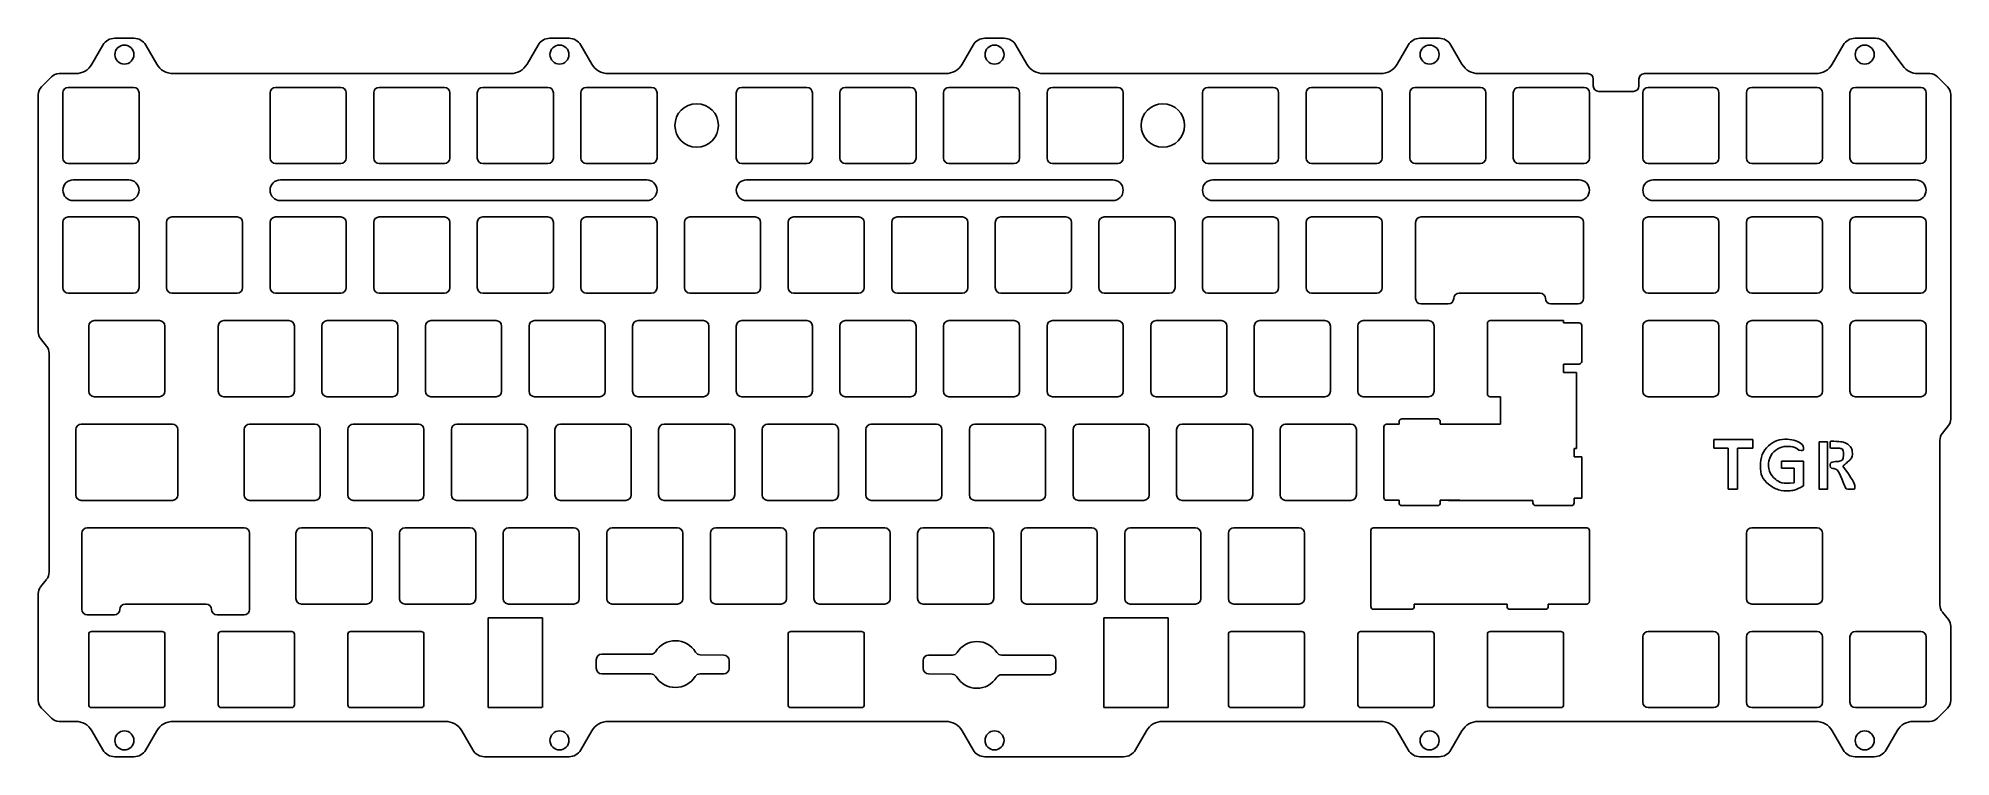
# Model space of a CAD drawing. Extents: x 1804 to 2155, y 127 to 259.
import ezdxf

# ---------------------------------------------------------------- set-up
doc = ezdxf.new("R2010")
doc.units = 0
doc.header["$MEASUREMENT"] = 0
doc.layers.add('Default', color=18, linetype='Continuous', true_color=0x000000)

msp = doc.modelspace()

# ---------------------------------------------------------------- linework, layer by layer
at = {"color": 7, "linetype": 'Continuous', "lineweight": 25, "true_color": 0xffffff}
for p, q in [((1813.63, 254.06), (1815.65, 257.56)), ((1817.82, 258.81), (1821.35, 258.81)), ((1823.52, 257.56), (1825.54, 254.06)), ((1893.63, 254.06), (1895.65, 257.56)), ((1897.82, 258.81), (1901.35, 258.81)), ((1903.52, 257.56), (1905.54, 254.06)), ((1973.63, 254.06), (1975.65, 257.56)), ((1977.82, 258.81), (1981.35, 258.81)), ((1983.52, 257.56), (1985.54, 254.06)), ((2053.63, 254.06), (2055.65, 257.56)), ((2057.82, 258.81), (2061.35, 258.81)), ((2063.52, 257.56), (2065.54, 254.06)), ((2133.63, 254.06), (2135.65, 257.56)), ((2137.82, 258.81), (2141.57, 258.81)), ((2143.58, 257.8), (2146.59, 253.73)), ((1804.34, 249.9), (1806.17, 251.73)), ((1807.58, 252.31), (1810.6, 252.31)), ((1821.28, 249.79), (1809.28, 249.79)), ((1828.57, 252.31), (1890.6, 252.31)), ((1859.38, 249.79), (1847.38, 249.79)), ((1878.43, 249.79), (1866.43, 249.79)), ((1897.48, 249.79), (1885.48, 249.79)), ((1916.53, 249.79), (1904.53, 249.79)), ((1908.57, 252.31), (1970.6, 252.31)), ((1945.1, 249.79), (1933.1, 249.79)), ((1964.15, 249.79), (1952.15, 249.79)), ((1983.2, 249.79), (1971.2, 249.79)), ((1988.57, 252.31), (2050.6, 252.31)), ((2002.25, 249.79), (1990.25, 249.79)), ((2030.83, 249.79), (2018.83, 249.79)), ((2049.88, 249.79), (2037.88, 249.79)), ((2068.94, 249.79), (2056.94, 249.79)), ((2068.57, 252.31), (2088.69, 252.31)), ((2087.98, 249.79), (2075.98, 249.79)), ((2089.69, 251.31), (2089.69, 250.04)), ((2098.08, 250.04), (2098.08, 251.31)), ((2099.08, 252.31), (2130.6, 252.31)), ((2111.79, 249.79), (2099.79, 249.79)), ((2130.84, 249.79), (2118.84, 249.79)), ((2149.89, 249.79), (2137.89, 249.79)), ((2149.4, 252.31), (2151.59, 252.31)), ((2153, 251.73), (2154.83, 249.9)), ((1803.75, 204.8), (1803.75, 248.48)), ((1808.28, 248.79), (1808.28, 236.79)), ((1822.28, 236.79), (1822.28, 248.79)), ((1846.38, 248.79), (1846.38, 236.79)), ((1860.38, 236.79), (1860.38, 248.79)), ((1865.43, 248.79), (1865.43, 236.79)), ((1879.43, 236.79), (1879.43, 248.79)), ((1884.48, 248.79), (1884.48, 236.79)), ((1898.48, 236.79), (1898.48, 248.79)), ((1903.53, 248.79), (1903.53, 236.79)), ((1917.53, 236.79), (1917.53, 248.79)), ((1932.1, 248.79), (1932.1, 236.79)), ((1946.1, 236.79), (1946.1, 248.79)), ((1951.15, 248.79), (1951.15, 236.79)), ((1965.15, 236.79), (1965.15, 248.79)), ((1970.2, 248.79), (1970.2, 236.79)), ((1984.2, 236.79), (1984.2, 248.79)), ((1989.25, 248.79), (1989.25, 236.79)), ((2003.25, 236.79), (2003.25, 248.79)), ((2017.83, 248.79), (2017.83, 236.79)), ((2031.83, 236.79), (2031.83, 248.79)), ((2036.88, 248.79), (2036.88, 236.79)), ((2050.88, 236.79), (2050.88, 248.79)), ((2055.94, 248.79), (2055.94, 236.79)), ((2069.94, 236.79), (2069.94, 248.79)), ((2074.98, 248.79), (2074.98, 236.79)), ((2088.98, 236.79), (2088.98, 248.79)), ((2090.69, 249.04), (2097.08, 249.04)), ((2098.79, 248.79), (2098.79, 236.79)), ((2112.79, 236.79), (2112.79, 248.79)), ((2117.84, 248.79), (2117.84, 236.79)), ((2131.84, 236.79), (2131.84, 248.79)), ((2136.89, 248.79), (2136.89, 236.79)), ((2150.89, 236.79), (2150.89, 248.79)), ((2155.41, 248.48), (2155.41, 188.8)), ((1809.28, 235.79), (1821.28, 235.79)), ((1847.38, 235.79), (1859.38, 235.79)), ((1866.43, 235.79), (1878.43, 235.79)), ((1885.48, 235.79), (1897.48, 235.79)), ((1904.53, 235.79), (1916.53, 235.79)), ((1933.1, 235.79), (1945.1, 235.79)), ((1952.15, 235.79), (1964.15, 235.79)), ((1971.2, 235.79), (1983.2, 235.79)), ((1990.25, 235.79), (2002.25, 235.79)), ((2018.83, 235.79), (2030.83, 235.79)), ((2037.88, 235.79), (2049.88, 235.79)), ((2056.94, 235.79), (2068.94, 235.79)), ((2075.98, 235.79), (2087.98, 235.79)), ((2099.79, 235.79), (2111.79, 235.79)), ((2118.84, 235.79), (2130.84, 235.79)), ((2137.89, 235.79), (2149.89, 235.79)), ((1820.38, 232.78), (1810.18, 232.78)), ((1915.63, 232.78), (1848.28, 232.78)), ((2001.35, 232.78), (1934, 232.78)), ((2087.08, 232.78), (2019.73, 232.78)), ((2148.99, 232.78), (2100.69, 232.78)), ((1810.18, 228.98), (1820.38, 228.98)), ((1848.28, 228.98), (1915.63, 228.98)), ((1934, 228.98), (2001.35, 228.98)), ((2019.73, 228.98), (2087.08, 228.98)), ((2100.69, 228.98), (2148.99, 228.98)), ((1821.28, 225.97), (1809.28, 225.97)), ((1840.33, 225.97), (1828.33, 225.97)), ((1859.38, 225.97), (1847.38, 225.97)), ((1878.43, 225.97), (1866.43, 225.97)), ((1897.48, 225.97), (1885.48, 225.97)), ((1916.53, 225.97), (1904.53, 225.97)), ((1935.58, 225.97), (1923.58, 225.97)), ((1954.63, 225.97), (1942.63, 225.97)), ((1973.68, 225.97), (1961.68, 225.97)), ((1992.73, 225.97), (1980.73, 225.97)), ((2011.78, 225.97), (1999.78, 225.97)), ((2030.83, 225.97), (2018.83, 225.97)), ((2049.88, 225.97), (2037.88, 225.97)), ((2086.89, 225.97), (2058.02, 225.97)), ((2111.79, 225.97), (2099.79, 225.97)), ((2130.84, 225.97), (2118.84, 225.97)), ((2149.89, 225.97), (2137.89, 225.97)), ((1808.28, 224.97), (1808.28, 212.97)), ((1822.28, 212.97), (1822.28, 224.97)), ((1827.33, 224.97), (1827.33, 212.97)), ((1841.33, 212.97), (1841.33, 224.97)), ((1846.38, 224.97), (1846.38, 212.97)), ((1860.38, 212.97), (1860.38, 224.97)), ((1865.43, 224.97), (1865.43, 212.97)), ((1879.43, 212.97), (1879.43, 224.97)), ((1884.48, 224.97), (1884.48, 212.97)), ((1898.48, 212.97), (1898.48, 224.97)), ((1903.53, 224.97), (1903.53, 212.97)), ((1917.53, 212.97), (1917.53, 224.97)), ((1922.58, 224.97), (1922.58, 212.97)), ((1936.58, 212.97), (1936.58, 224.97)), ((1941.63, 224.97), (1941.63, 212.97)), ((1955.63, 212.97), (1955.63, 224.97)), ((1960.68, 224.97), (1960.68, 212.97)), ((1974.68, 212.97), (1974.68, 224.97)), ((1979.73, 224.97), (1979.73, 212.97)), ((1993.73, 212.97), (1993.73, 224.97)), ((1998.78, 224.97), (1998.78, 212.97)), ((2012.78, 212.97), (2012.78, 224.97)), ((2017.83, 224.97), (2017.83, 212.97)), ((2031.83, 212.97), (2031.83, 224.97)), ((2036.88, 224.97), (2036.88, 212.97)), ((2050.88, 212.97), (2050.88, 224.97)), ((2057.02, 224.97), (2057.02, 210.97)), ((2087.89, 210.97), (2087.89, 224.97)), ((2098.79, 224.97), (2098.79, 212.97)), ((2112.79, 212.97), (2112.79, 224.97)), ((2117.84, 224.97), (2117.84, 212.97)), ((2131.84, 212.97), (2131.84, 224.97)), ((2136.89, 224.97), (2136.89, 212.97)), ((2150.89, 212.97), (2150.89, 224.97)), ((1809.28, 211.97), (1821.28, 211.97)), ((1828.33, 211.97), (1840.33, 211.97)), ((1847.38, 211.97), (1859.38, 211.97)), ((1866.43, 211.97), (1878.43, 211.97)), ((1885.48, 211.97), (1897.48, 211.97)), ((1904.53, 211.97), (1916.53, 211.97)), ((1923.58, 211.97), (1935.58, 211.97)), ((1942.63, 211.97), (1954.63, 211.97)), ((1961.68, 211.97), (1973.68, 211.97)), ((1980.73, 211.97), (1992.73, 211.97)), ((1999.78, 211.97), (2011.78, 211.97)), ((2018.83, 211.97), (2030.83, 211.97)), ((2037.88, 211.97), (2049.88, 211.97)), ((2065.02, 211.97), (2079.89, 211.97)), ((2099.79, 211.97), (2111.79, 211.97)), ((2118.84, 211.97), (2130.84, 211.97)), ((2137.89, 211.97), (2149.89, 211.97)), ((2058.02, 209.97), (2063.02, 209.97)), ((2081.89, 209.97), (2086.89, 209.97)), ((1813.04, 205.92), (1813.04, 193.92)), ((1826.04, 206.92), (1814.04, 206.92)), ((1827.04, 193.92), (1827.04, 205.92)), ((1836.85, 205.92), (1836.85, 193.92)), ((1849.85, 206.92), (1837.85, 206.92)), ((1850.85, 193.92), (1850.85, 205.92)), ((1855.9, 205.92), (1855.9, 193.92)), ((1868.9, 206.92), (1856.9, 206.92)), ((1869.9, 193.92), (1869.9, 205.92)), ((1874.95, 205.92), (1874.95, 193.92)), ((1887.95, 206.92), (1875.95, 206.92)), ((1888.95, 193.92), (1888.95, 205.92)), ((1894, 205.92), (1894, 193.92)), ((1907, 206.92), (1895, 206.92)), ((1908, 193.92), (1908, 205.92)), ((1913.05, 205.92), (1913.05, 193.92)), ((1926.05, 206.92), (1914.05, 206.92)), ((1927.05, 193.92), (1927.05, 205.92)), ((1932.1, 205.92), (1932.1, 193.92)), ((1945.1, 206.92), (1933.1, 206.92)), ((1946.1, 193.92), (1946.1, 205.92)), ((1951.15, 205.92), (1951.15, 193.92)), ((1964.15, 206.92), (1952.15, 206.92)), ((1965.15, 193.92), (1965.15, 205.92)), ((1970.2, 205.92), (1970.2, 193.92)), ((1983.2, 206.92), (1971.2, 206.92)), ((1984.2, 193.92), (1984.2, 205.92)), ((1989.25, 205.92), (1989.25, 193.92)), ((2002.25, 206.92), (1990.25, 206.92)), ((2003.25, 193.92), (2003.25, 205.92)), ((2008.3, 205.92), (2008.3, 193.92)), ((2021.3, 206.92), (2009.3, 206.92)), ((2022.3, 193.92), (2022.3, 205.92)), ((2027.35, 205.92), (2027.35, 193.92)), ((2040.35, 206.92), (2028.35, 206.92)), ((2041.35, 193.92), (2041.35, 205.92)), ((2046.4, 205.92), (2046.4, 193.92)), ((2059.4, 206.92), (2047.4, 206.92)), ((2060.4, 193.92), (2060.4, 205.92)), ((2084.22, 206.92), (2070.72, 206.92)), ((2098.79, 205.92), (2098.79, 193.92)), ((2111.79, 206.92), (2099.79, 206.92)), ((2112.79, 193.92), (2112.79, 205.92)), ((2117.84, 205.92), (2117.84, 193.92)), ((2130.84, 206.92), (2118.84, 206.92)), ((2131.84, 193.92), (2131.84, 205.92)), ((2136.89, 205.92), (2136.89, 193.92)), ((2149.89, 206.92), (2137.89, 206.92)), ((2150.89, 193.92), (2150.89, 205.92)), ((1805.29, 202.21), (1804.17, 203.61)), ((1805.75, 160.67), (1805.75, 200.9)), ((1814.04, 192.92), (1826.04, 192.92)), ((1837.85, 192.92), (1849.85, 192.92)), ((1856.9, 192.92), (1868.9, 192.92)), ((1875.95, 192.92), (1887.95, 192.92)), ((1895, 192.92), (1907, 192.92)), ((1914.05, 192.92), (1926.05, 192.92)), ((1933.1, 192.92), (1945.1, 192.92)), ((1952.15, 192.92), (1964.15, 192.92)), ((1971.2, 192.92), (1983.2, 192.92)), ((1990.25, 192.92), (2002.25, 192.92)), ((2009.3, 192.92), (2021.3, 192.92)), ((2028.35, 192.92), (2040.35, 192.92)), ((2047.4, 192.92), (2059.4, 192.92)), ((2099.79, 192.92), (2111.79, 192.92)), ((2118.84, 192.92), (2130.84, 192.92)), ((2137.89, 192.92), (2149.89, 192.92)), ((1810.66, 186.87), (1810.66, 174.87)), ((1828.43, 187.87), (1811.66, 187.87)), ((1829.43, 174.87), (1829.43, 186.87)), ((1841.62, 186.87), (1841.62, 174.87)), ((1854.62, 187.87), (1842.62, 187.87)), ((1855.62, 174.87), (1855.62, 186.87)), ((1860.67, 186.87), (1860.67, 174.87)), ((1873.67, 187.87), (1861.67, 187.87)), ((1874.67, 174.87), (1874.67, 186.87)), ((1879.72, 186.87), (1879.72, 174.87)), ((1892.72, 187.87), (1880.72, 187.87)), ((1893.72, 174.87), (1893.72, 186.87)), ((1898.77, 186.87), (1898.77, 174.87)), ((1911.77, 187.87), (1899.77, 187.87)), ((1912.77, 174.87), (1912.77, 186.87)), ((1917.82, 186.87), (1917.82, 174.87)), ((1930.82, 187.87), (1918.82, 187.87)), ((1931.82, 174.87), (1931.82, 186.87)), ((1936.87, 186.87), (1936.87, 174.87)), ((1949.87, 187.87), (1937.87, 187.87)), ((1950.87, 174.87), (1950.87, 186.87)), ((1955.92, 186.87), (1955.92, 174.87)), ((1968.92, 187.87), (1956.92, 187.87)), ((1969.92, 174.87), (1969.92, 186.87)), ((1974.97, 186.87), (1974.97, 174.87)), ((1987.97, 187.87), (1975.97, 187.87)), ((1988.97, 174.87), (1988.97, 186.87)), ((1994.02, 186.87), (1994.02, 174.87)), ((2007.02, 187.87), (1995.02, 187.87)), ((2008.02, 174.87), (2008.02, 186.87)), ((2013.07, 186.87), (2013.07, 174.87)), ((2026.07, 187.87), (2014.07, 187.87)), ((2027.07, 174.87), (2027.07, 186.87)), ((2032.12, 186.87), (2032.12, 174.87)), ((2045.12, 187.87), (2033.12, 187.87)), ((2046.12, 174.87), (2046.12, 186.87)), ((2155, 187.61), (2153.87, 186.21)), ((2153.42, 184.9), (2153.42, 154.67)), ((1811.66, 173.87), (1828.43, 173.87)), ((1842.62, 173.87), (1854.62, 173.87)), ((1861.67, 173.87), (1873.67, 173.87)), ((1880.72, 173.87), (1892.72, 173.87)), ((1899.77, 173.87), (1911.77, 173.87)), ((1918.82, 173.87), (1930.82, 173.87)), ((1937.87, 173.87), (1949.87, 173.87)), ((1956.92, 173.87), (1968.92, 173.87)), ((1975.97, 173.87), (1987.97, 173.87)), ((1995.02, 173.87), (2007.02, 173.87)), ((2014.07, 173.87), (2026.07, 173.87)), ((2033.12, 173.87), (2045.12, 173.87)), ((1841.62, 168.82), (1812.75, 168.82)), ((1864.14, 168.82), (1852.14, 168.82)), ((1883.19, 168.82), (1871.19, 168.82)), ((1902.24, 168.82), (1890.24, 168.82)), ((1921.29, 168.82), (1909.29, 168.82)), ((1940.34, 168.82), (1928.34, 168.82)), ((1959.39, 168.82), (1947.39, 168.82)), ((1978.44, 168.82), (1966.44, 168.82)), ((1997.49, 168.82), (1985.49, 168.82)), ((2016.54, 168.82), (2004.54, 168.82)), ((2035.59, 168.82), (2023.59, 168.82)), ((2130.84, 168.82), (2118.84, 168.82)), ((1811.75, 167.82), (1811.75, 153.82)), ((1842.62, 153.82), (1842.62, 167.82)), ((1851.14, 167.82), (1851.14, 155.82)), ((1865.14, 155.82), (1865.14, 167.82)), ((1870.19, 167.82), (1870.19, 155.82)), ((1884.19, 155.82), (1884.19, 167.82)), ((1889.24, 167.82), (1889.24, 155.82)), ((1903.24, 155.82), (1903.24, 167.82)), ((1908.29, 167.82), (1908.29, 155.82)), ((1922.29, 155.82), (1922.29, 167.82)), ((1927.34, 167.82), (1927.34, 155.82)), ((1941.34, 155.82), (1941.34, 167.82)), ((1946.39, 167.82), (1946.39, 155.82)), ((1960.39, 155.82), (1960.39, 167.82)), ((1965.44, 167.82), (1965.44, 155.82)), ((1979.44, 155.82), (1979.44, 167.82)), ((1984.49, 167.82), (1984.49, 155.82)), ((1998.49, 155.82), (1998.49, 167.82)), ((2003.54, 167.82), (2003.54, 155.82)), ((2017.54, 155.82), (2017.54, 167.82)), ((2022.59, 167.82), (2022.59, 155.82)), ((2036.59, 155.82), (2036.59, 167.82)), ((2117.84, 167.82), (2117.84, 155.82)), ((2131.84, 155.82), (2131.84, 167.82)), ((1804.17, 157.95), (1805.29, 159.35)), ((1803.75, 137.08), (1803.75, 156.76)), ((1819.75, 154.82), (1834.62, 154.82)), ((1852.14, 154.82), (1864.14, 154.82)), ((1871.19, 154.82), (1883.19, 154.82)), ((1890.24, 154.82), (1902.24, 154.82)), ((1909.29, 154.82), (1921.29, 154.82)), ((1928.34, 154.82), (1940.34, 154.82)), ((1947.39, 154.82), (1959.39, 154.82)), ((1966.44, 154.82), (1978.44, 154.82)), ((1985.49, 154.82), (1997.49, 154.82)), ((2004.54, 154.82), (2016.54, 154.82)), ((2023.59, 154.82), (2035.59, 154.82)), ((2118.84, 154.82), (2130.84, 154.82)), ((1812.75, 152.82), (1817.75, 152.82)), ((1836.62, 152.82), (1841.62, 152.82)), ((2153.88, 153.35), (2155, 151.95)), ((2098.79, 148.77), (2098.79, 136.77)), ((2111.79, 149.77), (2099.79, 149.77)), ((2112.79, 136.77), (2112.79, 148.77)), ((2117.84, 148.77), (2117.84, 136.77)), ((2130.84, 149.77), (2118.84, 149.77)), ((2131.84, 136.77), (2131.84, 148.77)), ((2136.89, 148.77), (2136.89, 136.77)), ((2149.89, 149.77), (2137.89, 149.77)), ((2150.89, 136.77), (2150.89, 148.77)), ((2155.42, 150.76), (2155.42, 137.08)), ((1806.17, 133.84), (1804.34, 135.66)), ((2099.79, 135.77), (2111.79, 135.77)), ((2118.84, 135.77), (2130.84, 135.77)), ((2137.89, 135.77), (2149.89, 135.77)), ((2154.83, 135.66), (2153, 133.84)), ((1810.6, 133.25), (1807.58, 133.25)), ((1815.65, 128), (1813.63, 131.5)), ((1825.54, 131.5), (1823.52, 128)), ((1878.6, 133.25), (1828.57, 133.25)), ((1883.65, 128), (1881.63, 131.5)), ((1905.54, 131.5), (1903.52, 128)), ((1970.6, 133.25), (1908.57, 133.25)), ((1975.65, 128), (1973.63, 131.5)), ((2005.49, 128), (2007.51, 131.5)), ((2050.6, 133.25), (2010.54, 133.25)), ((2055.65, 128), (2053.63, 131.5)), ((2065.54, 131.5), (2063.52, 128)), ((2130.6, 133.25), (2068.57, 133.25)), ((2135.65, 128), (2133.63, 131.5)), ((2145.54, 131.5), (2143.52, 128)), ((2151.59, 133.25), (2148.57, 133.25)), ((1821.35, 126.75), (1817.82, 126.75)), ((1901.35, 126.75), (1885.82, 126.75)), ((2003.32, 126.75), (1977.82, 126.75)), ((2061.35, 126.75), (2057.82, 126.75)), ((2141.35, 126.75), (2137.82, 126.75))]:
    msp.add_line(p, q, dxfattribs=at)
at = {"color": 7, "true_color": 0xffffff}
for p, q in [((2084.22, 206.92), (2084.22, 206.5)), ((2087.07, 206.5), (2084.22, 206.5)), ((2087.57, 206), (2087.57, 199.42)), ((2084.22, 198.92), (2084.22, 197.4)), ((2084.22, 198.92), (2087.07, 198.92)), ((2086.6, 197.4), (2084.22, 197.4)), ((2086.6, 183.4), (2086.6, 197.4)), ((2072.6, 192.92), (2070.72, 192.92)), ((2072.6, 192.92), (2072.6, 187.87)), ((2051.17, 174.38), (2051.17, 187.37)), ((2051.67, 187.87), (2053.97, 187.87)), ((2053.97, 188.34), (2053.97, 187.87)), ((2054.47, 188.84), (2061.05, 188.84)), ((2061.55, 187.87), (2061.55, 188.34)), ((2061.55, 187.87), (2065.17, 187.87)), ((2072.6, 187.87), (2063.07, 187.87)), ((2086.17, 183.4), (2086.6, 183.4)), ((2086.17, 183.4), (2086.17, 181.87)), ((2086.17, 181.87), (2087.57, 181.87)), ((2087.57, 174.3), (2087.57, 181.87)), ((2053.97, 173.88), (2051.67, 173.88)), ((2053.97, 173.88), (2053.97, 173.4)), ((2054.47, 172.9), (2061.05, 172.9)), ((2065.17, 173.88), (2061.55, 173.88)), ((2061.55, 173.4), (2061.55, 173.88)), ((2063.07, 173.87), (2078.6, 173.87)), ((2078.6, 173.4), (2078.6, 173.87)), ((2085.67, 172.9), (2079.1, 172.9)), ((2086.17, 174.3), (2086.17, 173.4)), ((2087.57, 174.3), (2086.17, 174.3)), ((2049.28, 168.82), (2088.48, 168.82)), ((2048.78, 154.35), (2048.78, 168.32)), ((2088.98, 168.32), (2088.98, 155.32)), ((2073.83, 154.82), (2056.78, 154.82)), ((2056.78, 154.35), (2056.78, 154.82)), ((2088.48, 154.82), (2081.41, 154.82)), ((2081.41, 154.82), (2081.41, 154.35)), ((1886.48, 152.27), (1886.48, 135.78)), ((1896.48, 152.27), (1896.48, 135.78)), ((1999.66, 135.77), (1999.66, 152.27)), ((2049.28, 153.85), (2056.28, 153.85)), ((2080.91, 153.85), (2074.33, 153.85)), ((1813.04, 149.27), (1813.04, 136.27)), ((1813.54, 149.77), (1826.54, 149.77)), ((1827.04, 149.27), (1827.04, 136.27)), ((1836.85, 149.27), (1836.85, 136.27)), ((1837.35, 149.77), (1850.35, 149.77)), ((1850.85, 149.27), (1850.85, 136.27)), ((1860.67, 149.27), (1860.67, 136.27)), ((1861.17, 149.77), (1874.17, 149.77)), ((1874.67, 149.27), (1874.67, 136.27)), ((1941.63, 136.27), (1941.63, 149.27)), ((1942.13, 149.77), (1955.13, 149.77)), ((1955.63, 136.27), (1955.63, 149.27)), ((2022.59, 149.27), (2022.59, 136.27)), ((2023.09, 149.77), (2036.09, 149.77)), ((2036.59, 149.27), (2036.59, 136.27)), ((2046.4, 149.27), (2046.4, 136.27)), ((2046.9, 149.77), (2059.9, 149.77)), ((2060.4, 149.27), (2060.4, 136.27)), ((2070.22, 149.27), (2070.22, 136.27)), ((2070.72, 149.77), (2083.72, 149.77)), ((2084.22, 149.27), (2084.22, 136.27)), ((1813.54, 135.77), (1826.54, 135.77)), ((1837.35, 135.77), (1850.35, 135.77)), ((1861.17, 135.77), (1874.17, 135.77)), ((1941.63, 135.77), (1941.63, 135.77)), ((1955.13, 135.77), (1942.13, 135.77)), ((2011.49, 135.77), (1999.66, 135.77)), ((2023.09, 135.77), (2036.09, 135.77)), ((2046.9, 135.77), (2059.9, 135.77)), ((2070.72, 135.77), (2083.72, 135.77))]:
    msp.add_line(p, q, dxfattribs=at)
at = {"color": 7, "linetype": 'Continuous', "true_color": 0xffffff}
for p, q in [((2111.83, 185.06), (2119.05, 185.06)), ((2111.83, 183.48), (2111.83, 185.06)), ((2114.49, 183.48), (2111.83, 183.48)), ((2114.49, 175.94), (2114.49, 183.48)), ((2119.05, 183.48), (2116.19, 183.48)), ((2116.19, 183.48), (2116.19, 175.94)), ((2119.05, 185.06), (2119.05, 183.48)), ((2124.28, 179.78), (2124.28, 181.05)), ((2124.28, 181.05), (2128.32, 181.05)), ((2126.62, 179.78), (2124.28, 179.78)), ((2126.62, 177.12), (2126.62, 179.78)), ((2128.32, 181.05), (2128.32, 176.55)), ((2116.19, 175.94), (2114.49, 175.94)), ((1886.48, 152.27), (1896.48, 152.27)), ((2011.49, 152.27), (1999.66, 152.27)), ((2011.49, 152.27), (2011.49, 135.77)), ((1906.37, 144.59), (1906.37, 143)), ((1916.4, 145.59), (1907.37, 145.59)), ((1929.81, 145.44), (1925.46, 145.49)), ((1930.8, 142.98), (1930.8, 144.44)), ((1966.46, 144.44), (1966.46, 142.98)), ((1971.85, 145.44), (1967.46, 145.44)), ((1989.89, 145.42), (1980.85, 145.44)), ((1990.89, 142.83), (1990.89, 144.42)), ((1907.37, 142), (1916.4, 141.98)), ((1925.41, 141.98), (1929.8, 141.98)), ((1967.44, 141.98), (1971.8, 141.93)), ((1980.86, 141.83), (1989.89, 141.83)), ((1886.48, 135.78), (1896.37, 135.78))]:
    msp.add_line(p, q, dxfattribs=at)
msp.add_lwpolyline([(2131.2, 184.61), (2132.76, 184.61), (2132.76, 175.96), (2131.2, 175.96)], close=True, dxfattribs=at)
at = {"color": 7, "linetype": 'Continuous', "lineweight": 25, "true_color": 0xffffff}
for centre, radius in [((1819.59, 255.81), 1.75), ((1899.59, 255.81), 1.75), ((1979.59, 255.81), 1.75), ((2059.59, 255.81), 1.75), ((2139.59, 255.81), 1.75), ((1924.82, 242.79), 4), ((2010.54, 242.79), 4), ((1819.59, 129.75), 1.75), ((1899.59, 129.75), 1.75), ((1979.59, 129.75), 1.75), ((2059.59, 129.75), 1.75), ((2139.59, 129.75), 1.75)]:
    msp.add_circle(centre, radius, dxfattribs=at)
for centre, radius, start, end in [((1817.82, 256.31), 2.5, 90, 150), ((1821.35, 256.31), 2.5, 30, 90), ((1897.82, 256.31), 2.5, 90, 150), ((1901.35, 256.31), 2.5, 30, 90), ((1977.82, 256.31), 2.5, 90, 150), ((1981.35, 256.31), 2.5, 30, 90), ((2057.82, 256.31), 2.5, 90, 150), ((2061.35, 256.31), 2.5, 30, 90), ((2137.82, 256.31), 2.5, 90, 150), ((2141.57, 256.31), 2.5, 36.4926, 90), ((1810.6, 255.81), 3.5, 270, 330), ((1828.57, 255.81), 3.5, 210, 270), ((1890.6, 255.81), 3.5, 270, 330), ((1908.57, 255.81), 3.5, 210, 270), ((1970.6, 255.81), 3.5, 270, 330), ((1988.57, 255.81), 3.5, 210, 270), ((2050.6, 255.81), 3.5, 270, 330), ((2068.57, 255.81), 3.5, 210, 270), ((2130.6, 255.81), 3.5, 270, 330), ((2149.4, 255.81), 3.5, 216.4926, 270), ((1805.75, 248.48), 2, 135, 180), ((1807.58, 250.31), 2, 90, 135), ((1809.28, 248.79), 1, 90, 180), ((1821.28, 248.79), 1, 0, 90), ((1847.38, 248.79), 1, 90, 180), ((1859.38, 248.79), 1, 0, 90), ((1866.43, 248.79), 1, 90, 180), ((1878.43, 248.79), 1, 0, 90), ((1885.48, 248.79), 1, 90, 180), ((1897.48, 248.79), 1, 0, 90), ((1904.53, 248.79), 1, 90, 180), ((1916.53, 248.79), 1, 0, 90), ((1933.1, 248.79), 1, 90, 180), ((1945.1, 248.79), 1, 0, 90), ((1952.15, 248.79), 1, 90, 180), ((1964.15, 248.79), 1, 0, 90), ((1971.2, 248.79), 1, 90, 180), ((1983.2, 248.79), 1, 0, 90), ((1990.25, 248.79), 1, 90, 180), ((2002.25, 248.79), 1, 0, 90), ((2018.83, 248.79), 1, 90, 180), ((2030.83, 248.79), 1, 0, 90), ((2037.88, 248.79), 1, 90, 180), ((2049.88, 248.79), 1, 0, 90), ((2056.94, 248.79), 1, 90, 180), ((2068.94, 248.79), 1, 0, 90), ((2075.98, 248.79), 1, 90, 180), ((2087.98, 248.79), 1, 0, 90), ((2088.69, 251.31), 1, 0, 90), ((2090.69, 250.04), 1, 180, 270), ((2097.08, 250.04), 1, 270, 0), ((2099.08, 251.31), 1, 90, 180), ((2099.79, 248.79), 1, 90, 180), ((2111.79, 248.79), 1, 0, 90), ((2118.84, 248.79), 1, 90, 180), ((2130.84, 248.79), 1, 0, 90), ((2137.89, 248.79), 1, 90, 180), ((2149.89, 248.79), 1, 0, 90), ((2151.59, 250.31), 2, 45, 90), ((2153.41, 248.48), 2, 0, 45), ((1809.28, 236.79), 1, 180, 270), ((1821.28, 236.79), 1, 270, 0), ((1847.38, 236.79), 1, 180, 270), ((1859.38, 236.79), 1, 270, 0), ((1866.43, 236.79), 1, 180, 270), ((1878.43, 236.79), 1, 270, 0), ((1885.48, 236.79), 1, 180, 270), ((1897.48, 236.79), 1, 270, 0), ((1904.53, 236.79), 1, 180, 270), ((1916.53, 236.79), 1, 270, 0), ((1933.1, 236.79), 1, 180, 270), ((1945.1, 236.79), 1, 270, 0), ((1952.15, 236.79), 1, 180, 270), ((1964.15, 236.79), 1, 270, 0), ((1971.2, 236.79), 1, 180, 270), ((1983.2, 236.79), 1, 270, 0), ((1990.25, 236.79), 1, 180, 270), ((2002.25, 236.79), 1, 270, 0), ((2018.83, 236.79), 1, 180, 270), ((2030.83, 236.79), 1, 270, 0), ((2037.88, 236.79), 1, 180, 270), ((2049.88, 236.79), 1, 270, 0), ((2056.94, 236.79), 1, 180, 270), ((2068.94, 236.79), 1, 270, 0), ((2075.98, 236.79), 1, 180, 270), ((2087.98, 236.79), 1, 270, 0), ((2099.79, 236.79), 1, 180, 270), ((2111.79, 236.79), 1, 270, 0), ((2118.84, 236.79), 1, 180, 270), ((2130.84, 236.79), 1, 270, 0), ((2137.89, 236.79), 1, 180, 270), ((2149.89, 236.79), 1, 270, 0), ((1810.18, 230.88), 1.9, 90, 270), ((1820.38, 230.88), 1.9, 270, 90), ((1848.28, 230.88), 1.9, 90, 270), ((1915.63, 230.88), 1.9, 270, 90), ((1934, 230.88), 1.9, 90, 270), ((2001.35, 230.88), 1.9, 270, 90), ((2019.73, 230.88), 1.9, 90, 270), ((2087.08, 230.88), 1.9, 270, 90), ((2100.69, 230.88), 1.9, 90, 270), ((2148.99, 230.88), 1.9, 270, 90), ((1809.28, 224.97), 1, 90, 180), ((1821.28, 224.97), 1, 0, 90), ((1828.33, 224.97), 1, 90, 180), ((1840.33, 224.97), 1, 0, 90), ((1847.38, 224.97), 1, 90, 180), ((1859.38, 224.97), 1, 0, 90), ((1866.43, 224.97), 1, 90, 180), ((1878.43, 224.97), 1, 0, 90), ((1885.48, 224.97), 1, 90, 180), ((1897.48, 224.97), 1, 0, 90), ((1904.53, 224.97), 1, 90, 180), ((1916.53, 224.97), 1, 0, 90), ((1923.58, 224.97), 1, 90, 180), ((1935.58, 224.97), 1, 0, 90), ((1942.63, 224.97), 1, 90, 180), ((1954.63, 224.97), 1, 0, 90), ((1961.68, 224.97), 1, 90, 180), ((1973.68, 224.97), 1, 0, 90), ((1980.73, 224.97), 1, 90, 180), ((1992.73, 224.97), 1, 0, 90), ((1999.78, 224.97), 1, 90, 180), ((2011.78, 224.97), 1, 0, 90), ((2018.83, 224.97), 1, 90, 180), ((2030.83, 224.97), 1, 0, 90), ((2037.88, 224.97), 1, 90, 180), ((2049.88, 224.97), 1, 0, 90), ((2058.02, 224.97), 1, 90, 180), ((2086.89, 224.97), 1, 0, 90), ((2099.79, 224.97), 1, 90, 180), ((2111.79, 224.97), 1, 0, 90), ((2118.84, 224.97), 1, 90, 180), ((2130.84, 224.97), 1, 0, 90), ((2137.89, 224.97), 1, 90, 180), ((2149.89, 224.97), 1, 0, 90), ((1809.28, 212.97), 1, 180, 270), ((1821.28, 212.97), 1, 270, 0), ((1828.33, 212.97), 1, 180, 270), ((1840.33, 212.97), 1, 270, 0), ((1847.38, 212.97), 1, 180, 270), ((1859.38, 212.97), 1, 270, 0), ((1866.43, 212.97), 1, 180, 270), ((1878.43, 212.97), 1, 270, 0), ((1885.48, 212.97), 1, 180, 270), ((1897.48, 212.97), 1, 270, 0), ((1904.53, 212.97), 1, 180, 270), ((1916.53, 212.97), 1, 270, 0), ((1923.58, 212.97), 1, 180, 270), ((1935.58, 212.97), 1, 270, 0), ((1942.63, 212.97), 1, 180, 270), ((1954.63, 212.97), 1, 270, 0), ((1961.68, 212.97), 1, 180, 270), ((1973.68, 212.97), 1, 270, 0), ((1980.73, 212.97), 1, 180, 270), ((1992.73, 212.97), 1, 270, 0), ((1999.78, 212.97), 1, 180, 270), ((2011.78, 212.97), 1, 270, 0), ((2018.83, 212.97), 1, 180, 270), ((2030.83, 212.97), 1, 270, 0), ((2037.88, 212.97), 1, 180, 270), ((2049.88, 212.97), 1, 270, 0), ((2065.02, 210.97), 1, 90, 180), ((2079.89, 210.97), 1, 0, 90), ((2099.79, 212.97), 1, 180, 270), ((2111.79, 212.97), 1, 270, 0), ((2118.84, 212.97), 1, 180, 270), ((2130.84, 212.97), 1, 270, 0), ((2137.89, 212.97), 1, 180, 270), ((2149.89, 212.97), 1, 270, 0), ((2058.02, 210.97), 1, 180, 270), ((2063.02, 210.97), 1, 270, 0), ((2081.89, 210.97), 1, 180, 270), ((2086.89, 210.97), 1, 270, 0), ((1805.65, 204.8), 1.9, 180, 218.6598), ((1814.04, 205.92), 1, 90, 180), ((1826.04, 205.92), 1, 0, 90), ((1837.85, 205.92), 1, 90, 180), ((1849.85, 205.92), 1, 0, 90), ((1856.9, 205.92), 1, 90, 180), ((1868.9, 205.92), 1, 0, 90), ((1875.95, 205.92), 1, 90, 180), ((1887.95, 205.92), 1, 0, 90), ((1895, 205.92), 1, 90, 180), ((1907, 205.92), 1, 0, 90), ((1914.05, 205.92), 1, 90, 180), ((1926.05, 205.92), 1, 0, 90), ((1933.1, 205.92), 1, 90, 180), ((1945.1, 205.92), 1, 0, 90), ((1952.15, 205.92), 1, 90, 180), ((1964.15, 205.92), 1, 0, 90), ((1971.2, 205.92), 1, 90, 180), ((1983.2, 205.92), 1, 0, 90), ((1990.25, 205.92), 1, 90, 180), ((2002.25, 205.92), 1, 0, 90), ((2009.3, 205.92), 1, 90, 180), ((2021.3, 205.92), 1, 0, 90), ((2028.35, 205.92), 1, 90, 180), ((2040.35, 205.92), 1, 0, 90), ((2047.4, 205.92), 1, 90, 180), ((2059.4, 205.92), 1, 0, 90), ((2099.79, 205.92), 1, 90, 180), ((2111.79, 205.92), 1, 0, 90), ((2118.84, 205.92), 1, 90, 180), ((2130.84, 205.92), 1, 0, 90), ((2137.89, 205.92), 1, 90, 180), ((2149.89, 205.92), 1, 0, 90), ((1803.65, 200.9), 2.1, 0, 38.6598), ((1814.04, 193.92), 1, 180, 270), ((1826.04, 193.92), 1, 270, 0), ((1837.85, 193.92), 1, 180, 270), ((1849.85, 193.92), 1, 270, 0), ((1856.9, 193.92), 1, 180, 270), ((1868.9, 193.92), 1, 270, 0), ((1875.95, 193.92), 1, 180, 270), ((1887.95, 193.92), 1, 270, 0), ((1895, 193.92), 1, 180, 270), ((1907, 193.92), 1, 270, 0), ((1914.05, 193.92), 1, 180, 270), ((1926.05, 193.92), 1, 270, 0), ((1933.1, 193.92), 1, 180, 270), ((1945.1, 193.92), 1, 270, 0), ((1952.15, 193.92), 1, 180, 270), ((1964.15, 193.92), 1, 270, 0), ((1971.2, 193.92), 1, 180, 270), ((1983.2, 193.92), 1, 270, 0), ((1990.25, 193.92), 1, 180, 270), ((2002.25, 193.92), 1, 270, 0), ((2009.3, 193.92), 1, 180, 270), ((2021.3, 193.92), 1, 270, 0), ((2028.35, 193.92), 1, 180, 270), ((2040.35, 193.92), 1, 270, 0), ((2047.4, 193.92), 1, 180, 270), ((2059.4, 193.92), 1, 270, 0), ((2099.79, 193.92), 1, 180, 270), ((2111.79, 193.92), 1, 270, 0), ((2118.84, 193.92), 1, 180, 270), ((2130.84, 193.92), 1, 270, 0), ((2137.89, 193.92), 1, 180, 270), ((2149.89, 193.92), 1, 270, 0), ((1811.66, 186.87), 1, 90, 180), ((1828.43, 186.87), 1, 360, 90), ((1842.62, 186.87), 1, 90, 180), ((1854.62, 186.87), 1, 0, 90), ((1861.67, 186.87), 1, 90, 180), ((1873.67, 186.87), 1, 0, 90), ((1880.72, 186.87), 1, 90, 180), ((1892.72, 186.87), 1, 0, 90), ((1899.77, 186.87), 1, 90, 180), ((1911.77, 186.87), 1, 0, 90), ((1918.82, 186.87), 1, 90, 180), ((1930.82, 186.87), 1, 0, 90), ((1937.87, 186.87), 1, 90, 180), ((1949.87, 186.87), 1, 0, 90), ((1956.92, 186.87), 1, 90, 180), ((1968.92, 186.87), 1, 0, 90), ((1975.97, 186.87), 1, 90, 180), ((1987.97, 186.87), 1, 0, 90), ((1995.02, 186.87), 1, 90, 180), ((2007.02, 186.87), 1, 0, 90), ((2014.07, 186.87), 1, 90, 180), ((2026.07, 186.87), 1, 0, 90), ((2033.12, 186.87), 1, 90, 180), ((2045.12, 186.87), 1, 0, 90), ((2153.51, 188.8), 1.9, 321.3402, 0), ((2155.52, 184.9), 2.1, 141.4515, 180.0869), ((1811.66, 174.87), 1, 180, 270), ((1828.43, 174.87), 1, 270, 0), ((1842.62, 174.87), 1, 180, 270), ((1854.62, 174.87), 1, 270, 0), ((1861.67, 174.87), 1, 180, 270), ((1873.67, 174.87), 1, 270, 0), ((1880.72, 174.87), 1, 180, 270), ((1892.72, 174.87), 1, 270, 0), ((1899.77, 174.87), 1, 180, 270), ((1911.77, 174.87), 1, 270, 0), ((1918.82, 174.87), 1, 180, 270), ((1930.82, 174.87), 1, 270, 0), ((1937.87, 174.87), 1, 180, 270), ((1949.87, 174.87), 1, 270, 0), ((1956.92, 174.87), 1, 180, 270), ((1968.92, 174.87), 1, 270, 0), ((1975.97, 174.87), 1, 180, 270), ((1987.97, 174.87), 1, 270, 0), ((1995.02, 174.87), 1, 180, 270), ((2007.02, 174.87), 1, 270, 0), ((2014.07, 174.87), 1, 180, 270), ((2026.07, 174.87), 1, 270, 0), ((2033.12, 174.87), 1, 180, 270), ((2045.12, 174.87), 1, 270, 0), ((1812.75, 167.82), 1, 90, 180), ((1841.62, 167.82), 1, 0, 90), ((1852.14, 167.82), 1, 90, 180), ((1864.14, 167.82), 1, 0, 90), ((1871.19, 167.82), 1, 90, 180), ((1883.19, 167.82), 1, 0, 90), ((1890.24, 167.82), 1, 90, 180), ((1902.24, 167.82), 1, 0, 90), ((1909.29, 167.82), 1, 90, 180), ((1921.29, 167.82), 1, 0, 90), ((1928.34, 167.82), 1, 90, 180), ((1940.34, 167.82), 1, 0, 90), ((1947.39, 167.82), 1, 90, 180), ((1959.39, 167.82), 1, 0, 90), ((1966.44, 167.82), 1, 90, 180), ((1978.44, 167.82), 1, 0, 90), ((1985.49, 167.82), 1, 90, 180), ((1997.49, 167.82), 1, 0, 90), ((2004.54, 167.82), 1, 90, 180), ((2016.54, 167.82), 1, 0, 90), ((2023.59, 167.82), 1, 90, 180), ((2035.59, 167.82), 1, 0, 90), ((2118.84, 167.82), 1, 90, 180), ((2130.84, 167.82), 1, 0, 90), ((1803.65, 160.67), 2.1, 321.3402, 0), ((1805.65, 156.76), 1.9, 141.3402, 180), ((1819.75, 153.82), 1, 90, 180), ((1834.62, 153.82), 1, 0, 90), ((1852.14, 155.82), 1, 180, 270), ((1864.14, 155.82), 1, 270, 0), ((1871.19, 155.82), 1, 180, 270), ((1883.19, 155.82), 1, 270, 0), ((1890.24, 155.82), 1, 180, 270), ((1902.24, 155.82), 1, 270, 0), ((1909.29, 155.82), 1, 180, 270), ((1921.29, 155.82), 1, 270, 0), ((1928.34, 155.82), 1, 180, 270), ((1940.34, 155.82), 1, 270, 0), ((1947.39, 155.82), 1, 180, 270), ((1959.39, 155.82), 1, 270, 0), ((1966.44, 155.82), 1, 180, 270), ((1978.44, 155.82), 1, 270, 0), ((1985.49, 155.82), 1, 180, 270), ((1997.49, 155.82), 1, 270, 0), ((2004.54, 155.82), 1, 180, 270), ((2016.54, 155.82), 1, 270, 0), ((2023.59, 155.82), 1, 180, 270), ((2035.59, 155.82), 1, 270, 0), ((2118.84, 155.82), 1, 180, 270), ((2130.84, 155.82), 1, 270, 0), ((1812.75, 153.82), 1, 180, 270), ((1817.75, 153.82), 1, 270, 0), ((1836.62, 153.82), 1, 180, 270), ((1841.62, 153.82), 1, 270, 0), ((2155.52, 154.67), 2.1, 180, 218.6598), ((2153.52, 150.76), 1.9, 0, 38.6598), ((2099.79, 148.77), 1, 90, 180), ((2111.79, 148.77), 1, 0, 90), ((2118.84, 148.77), 1, 90, 180), ((2130.84, 148.77), 1, 0, 90), ((2137.89, 148.77), 1, 90, 180), ((2149.89, 148.77), 1, 0, 90), ((1805.75, 137.08), 2, 180, 225), ((1807.58, 135.25), 2, 225, 270), ((2099.79, 136.77), 1, 180, 270), ((2111.79, 136.77), 1, 270, 0), ((2118.84, 136.77), 1, 180, 270), ((2130.84, 136.77), 1, 270, 0), ((2137.89, 136.77), 1, 180, 270), ((2149.89, 136.77), 1, 270, 0), ((2151.59, 135.25), 2, 270, 315), ((2153.42, 137.08), 2, 315, 0), ((1810.6, 129.75), 3.5, 30, 90), ((1828.57, 129.75), 3.5, 90, 150), ((1878.6, 129.75), 3.5, 30, 90), ((1908.57, 129.75), 3.5, 90, 150), ((1970.6, 129.75), 3.5, 30, 90), ((2010.54, 129.75), 3.5, 90, 150), ((2050.6, 129.75), 3.5, 30, 90), ((2068.57, 129.75), 3.5, 90, 150), ((2130.6, 129.75), 3.5, 30, 90), ((2148.57, 129.75), 3.5, 90, 150), ((1817.82, 129.25), 2.5, 210, 270), ((1821.35, 129.25), 2.5, 270, 330), ((1885.82, 129.25), 2.5, 210, 270), ((1901.35, 129.25), 2.5, 270, 330), ((1977.82, 129.25), 2.5, 210, 270), ((2003.32, 129.25), 2.5, 270, 330), ((2057.82, 129.25), 2.5, 210, 270), ((2061.35, 129.25), 2.5, 270, 330), ((2137.82, 129.25), 2.5, 210, 270), ((2141.35, 129.25), 2.5, 270, 330)]:
    msp.add_arc(centre, radius, start, end, dxfattribs=at)
at = {"color": 7, "true_color": 0xffffff}
for centre, start, end in [((2087.07, 206), 0, 90), ((2087.07, 199.42), 270, 0), ((2051.67, 187.37), 90, 180), ((2054.47, 188.34), 90, 180), ((2061.05, 188.34), 0, 90), ((2051.67, 174.38), 180, 270), ((2054.47, 173.4), 180, 270), ((2061.05, 173.4), 270, 0), ((2079.1, 173.4), 180, 270), ((2085.67, 173.4), 270, 0), ((2049.28, 168.32), 90, 180), ((2088.48, 168.32), 0, 90), ((2088.48, 155.32), 270, 0), ((2049.28, 154.35), 180, 270), ((2056.28, 154.35), 270, 0), ((2080.91, 154.35), 270, 0), ((1813.54, 149.27), 90, 180), ((1826.54, 149.27), 0, 90), ((1837.35, 149.27), 90, 180), ((1850.35, 149.27), 0, 90), ((1861.17, 149.27), 90, 180), ((1874.17, 149.27), 0, 90), ((1942.13, 149.27), 90, 180), ((1955.13, 149.27), 0, 90), ((2023.09, 149.27), 90, 180), ((2036.09, 149.27), 0, 90), ((2046.9, 149.27), 90, 180), ((2059.9, 149.27), 0, 90), ((2070.72, 149.27), 90, 180), ((2083.72, 149.27), 0, 90), ((1813.54, 136.27), 180, 270), ((1826.54, 136.27), 270, 0), ((1837.35, 136.27), 180, 270), ((1850.35, 136.27), 270, 0), ((1861.17, 136.27), 180, 270), ((1874.17, 136.27), 270, 0), ((1942.13, 136.27), 180, 270), ((1955.13, 136.27), 270, 0), ((2023.09, 136.27), 180, 270), ((2036.09, 136.27), 270, 0), ((2046.9, 136.27), 180, 270), ((2059.9, 136.27), 270, 0), ((2070.72, 136.27), 180, 270), ((2083.72, 136.27), 270, 0)]:
    msp.add_arc(centre, 0.5, start, end, dxfattribs=at)
at = {"color": 7, "linetype": 'Continuous', "true_color": 0xffffff}
for centre, radius, start, end in [((1920.9, 143.78), 4.3, 30.6404, 148.1031), ((1976.35, 143.63), 4.3, 31.9217, 148.0638), ((1907.37, 144.59), 1, 90, 180), ((1916.4, 146.59), 1, 270, 328.1031), ((1925.47, 146.49), 1, 210.6404, 269.3272), ((1929.8, 144.44), 1, 0, 89.3272), ((1967.46, 144.44), 1, 90, 180), ((1971.85, 146.44), 1, 270, 328.0638), ((1980.86, 146.44), 1, 211.9217, 269.8896), ((1989.89, 144.42), 1, 0, 89.8896), ((1907.37, 143), 1, 180, 269.8896), ((1916.4, 140.98), 1, 31.9217, 89.8896), ((1920.9, 143.78), 4.3, 211.9217, 328.0638), ((1925.41, 140.98), 1, 90, 148.0638), ((1929.8, 142.98), 1, 270, 0), ((1967.46, 142.98), 1, 180, 269.3272), ((1971.79, 140.93), 1, 30.6404, 89.3272), ((1976.35, 143.63), 4.3, 210.6404, 328.1031), ((1980.86, 140.83), 1, 90, 148.1031), ((1989.89, 142.83), 1, 270, 0)]:
    msp.add_arc(centre, radius, start, end, dxfattribs=at)
for points in [[(2128.32, 176.55), (2126.8, 175.66), (2125.76, 175.63), (2123.73, 175.63), (2121.81, 176.81), (2120.56, 178.17), (2120.36, 180.18), (2120.61, 182.39), (2121.82, 183.99), (2123.42, 185.02), (2125.43, 185.15), (2126.93, 184.94), (2128.31, 184.14), (2128.34, 183.42), (2128.33, 183.05), (2127.93, 183.02), (2127.49, 183.09), (2127.44, 183.09)], [(2127.49, 183.09), (2126.98, 183.55), (2126.03, 183.84), (2124.32, 183.8), (2122.84, 182.98), (2121.78, 181.17), (2121.95, 179.18), (2123.03, 177.68), (2124.57, 176.81), (2126.62, 177.12)], [(2136.1, 176.03), (2134.96, 179), (2134.5, 179.65), (2133.68, 179.71), (2133.22, 179.89), (2133.25, 180.49), (2133.32, 180.9), (2133.89, 180.96), (2134.57, 181.02), (2134.97, 181.04), (2135.45, 181.17), (2135.69, 181.74), (2135.68, 182.36), (2135.68, 182.98), (2135.53, 183.28), (2135.15, 183.51), (2133.52, 183.46), (2133.21, 183.48), (2133.24, 183.66), (2133.23, 184.13), (2133.23, 184.42), (2133.23, 184.62), (2133.31, 184.73), (2133.31, 184.73)], [(2133.31, 184.73), (2135.11, 184.73), (2136.11, 184.54), (2136.92, 183.84), (2137.34, 183.2), (2137.35, 181.86), (2137, 181.36), (2136.26, 180.8), (2135.85, 180.39), (2135.55, 180.18)], [(2135.55, 180.18), (2137.05, 178.16), (2137.76, 176.89), (2137.83, 176.2), (2137.78, 175.99), (2137.46, 175.92), (2136.1, 175.96), (2136.1, 176.03)]]:
    msp.add_open_spline(points, degree=3, dxfattribs=at)
at = {"layer": 'Default', "color": 7, "true_color": 0xffffff}
for p, q in [((2070.22, 206.42), (2070.22, 193.42)), ((2073.83, 154.82), (2073.83, 154.35))]:
    msp.add_line(p, q, dxfattribs=at)
at = {"layer": 'Default', "color": 7, "lineweight": 25, "true_color": 0xffffff}
msp.add_arc((2070.72, 206.42), 0.5, 90, 180, dxfattribs=at)
at = {"layer": 'Default', "color": 7, "true_color": 0xffffff}
for centre in [(2070.72, 193.42), (2074.33, 154.35)]:
    msp.add_arc(centre, 0.5, 180, 270, dxfattribs=at)

doc.saveas('drawing.dxf')
